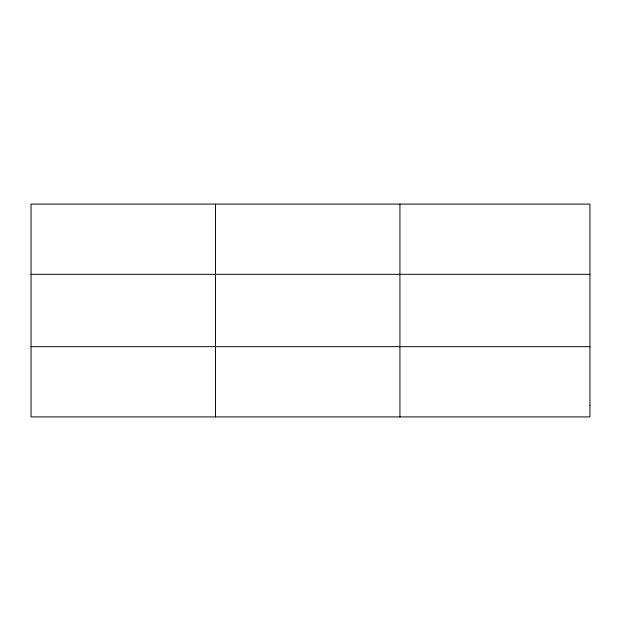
<?xml version="1.0" encoding="UTF-8"?>
<svg xmlns="http://www.w3.org/2000/svg" width="621" height="621" viewBox="0 0 621 621"><rect width="100%" height="100%" fill="white"/><g stroke="black" fill="none" stroke-linecap="round" stroke-linejoin="round"><path stroke-width="0.93" d="M215.487 416.908L215.487 204.092M399.924 416.908L399.924 204.092M31.05 274.319L589.95 274.319M31.05 346.681L589.95 346.681M589.95 405.202L589.95 416.908L31.05 416.908L31.05 204.092L589.95 204.092L589.95 405.202"/></g></svg>
